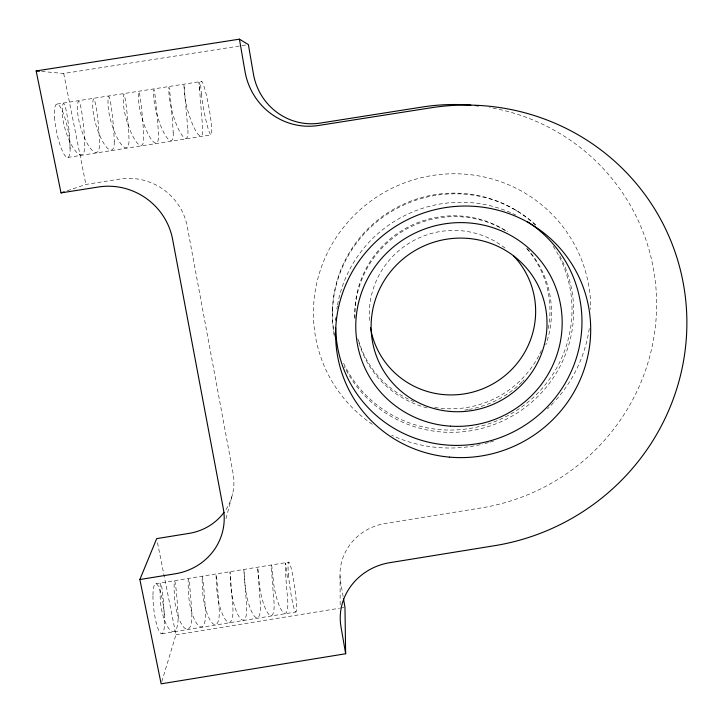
<?xml version="1.0" encoding="UTF-8"?>
<svg xmlns="http://www.w3.org/2000/svg" width="723" height="723" viewBox="0 0 723 723"><rect width="100%" height="100%" fill="white"/><g stroke="black" fill="none" stroke-linecap="round" stroke-linejoin="round"><path stroke-width="0.54" stroke-dasharray="3.62 2.71" d="M332.444 311.839L332.481 310.348M226.01 518.662L232.643 493.71M161.78 681.699L175.924 634.821L157.361 541.934M67.239 190.782L85.892 184.437L119.991 179.06A58.048 56.033 35.8 0 1 187.275 226.67L233.068 473.24A55.192 52.526 10.6 0 1 225.224 510.682M175.924 634.821L339.412 608.251M340.524 608.07L343.859 607.528M155.816 583.696L288.802 562.16M161.889 633.737L295.852 611.974M41.663 71.45L63.714 73.484L246.163 44.962M57.009 104.058L201.536 81.419M67.781 157.442L211.134 134.903M515.824 210.194L517.09 210.989M63.714 73.484L85.892 184.437M343.118 596.52L340.696 582.449A53.583 50.691 -8.9 0 1 385.404 523.434L481.283 507.926A206.136 202.178 -27.9 0 0 656.574 308.423A206.136 202.178 -27.9 0 0 489.516 107.465M199.494 89.797L198.997 82.268L202.639 127.745A26.941 5.576 73.7 0 1 194.758 128.992A26.941 5.576 73.7 0 1 184.275 92.21L183.958 84.627L187.926 130.059M340.036 575.851L340.181 605.034M372.291 424.302A139.241 136.539 -27.7 0 1 388.495 190.059A139.241 136.539 -27.7 0 1 590.736 309.372M589.272 328.594A139.241 136.539 -27.7 0 1 554.207 401.997M553.475 402.783A139.241 136.539 -27.7 0 1 547.447 408.893M493.601 441.039A139.241 136.539 -27.7 0 1 489.507 442.304M488.477 442.603A139.241 136.539 -27.7 0 1 482.268 444.22M480.189 444.699A139.241 136.539 -27.7 0 1 391.685 435.273M336.864 309.191A123.687 121.021 -27 0 1 337.361 305.928M337.551 304.835A123.687 121.021 -27 0 1 511.866 213.213M512.878 213.683A123.687 121.021 -27 0 1 515.879 215.129M553.276 246.353A120.298 117.957 -27.7 0 1 508.63 415.192A120.298 117.957 -27.7 0 1 342.521 360.922M334.378 334.713A120.298 117.957 -27.7 0 1 395.716 208.061A120.298 117.957 -27.7 0 1 535.49 225.097M369.543 320.443A83.534 81.898 -27.6 0 1 414.378 240.172A83.534 81.898 -27.6 0 1 505.928 248.811M526.624 248.45A98.012 96.105 -27.6 0 1 548.151 329.426M541.382 350.51A98.012 96.105 -27.6 0 1 539.177 355.056M538.716 355.951A98.012 96.105 -27.6 0 1 434.369 407.429M414.125 401.69A98.012 96.105 -27.6 0 1 357.876 337.939M354.866 318.012A98.012 96.105 -27.6 0 1 405.007 228.685A98.012 96.105 -27.6 0 1 507.51 231.776M559.729 255.698A121.139 118.753 -27.6 0 1 507.383 418.662A121.139 118.753 -27.6 0 1 344.356 366.606M334.351 336.376A121.139 118.753 -27.6 0 1 396.132 208.839A121.139 118.753 -27.6 0 1 536.891 225.992M531.215 253.439A98.708 96.755 -27.5 0 1 545.838 344.726M524.067 379.955A98.708 96.755 -27.5 0 1 522.648 381.419M521.925 382.133A98.708 96.755 -27.5 0 1 469.354 409.363M468.35 409.543A98.708 96.755 -27.5 0 1 463.326 410.266M427.121 407.889A98.708 96.755 -27.5 0 1 357.768 338.635M354.957 318.536A98.708 96.755 -27.5 0 1 405.486 229.616A98.708 96.755 -27.5 0 1 507.853 232.155M527.284 248.748A98.708 96.755 -27.5 0 1 530.583 252.643M173.186 132.345A26.968 6.191 73.3 0 1 164.437 133.764A26.968 6.191 73.3 0 1 153.791 96.99A26.805 1.057 85.2 0 1 155.282 97.162A26.805 1.057 85.2 0 1 158.473 134.659A26.977 6.498 73.2 0 1 149.272 136.141A26.977 6.498 73.2 0 1 138.545 99.376A26.805 1.365 85 0 1 140.47 99.485A26.805 1.365 85 0 1 143.732 136.972A26.995 6.805 73 0 1 134.098 138.527A26.995 6.805 73 0 1 123.29 101.771A26.805 1.681 84.9 0 1 125.648 101.807A26.805 1.681 84.9 0 1 129.001 139.286A27.013 7.113 72.8 0 1 118.915 140.913A27.013 7.113 72.8 0 1 108.025 104.157A26.805 1.988 84.8 0 1 110.818 104.13A26.805 1.988 84.8 0 1 114.252 141.609M114.243 141.609A27.022 7.42 72.6 0 1 103.741 143.299A27.022 7.42 72.6 0 1 92.761 106.552A26.805 2.305 84.7 0 1 95.987 106.453A26.805 2.305 84.7 0 1 99.512 143.922A27.04 7.727 72.4 0 1 88.549 145.684A27.04 7.727 72.4 0 1 77.497 108.947A26.805 2.612 84.6 0 1 81.157 108.784A26.805 2.612 84.6 0 1 84.754 146.245A27.058 8.034 72.2 0 1 73.357 148.07A27.058 8.034 72.2 0 1 62.223 111.342A26.805 2.928 84.4 0 1 66.308 111.107A26.805 2.928 84.4 0 1 69.995 148.558M187.908 130.032A26.95 5.883 73.5 0 1 179.602 131.378A26.95 5.883 73.5 0 1 169.037 94.596A26.805 0.75 85.3 0 1 170.095 94.84A26.805 0.75 85.3 0 1 173.195 132.345M287.356 577.65A24.907 0.813 85.2 0 0 285.242 565.187A24.907 0.813 85.2 0 0 287.519 597.56A24.844 5.766 78.8 0 1 282.548 611.685A24.844 5.766 78.8 0 1 273.258 579.936A24.916 0.551 85.3 0 0 271.505 567.41A24.916 0.551 85.3 0 0 273.854 599.783A24.844 6.028 78.9 0 1 268.504 613.963A24.844 6.028 78.9 0 1 259.141 582.223L257.704 567.555L260.181 602.015A24.853 6.299 79 0 1 254.46 616.249A24.853 6.299 79 0 1 245.025 584.518L243.859 569.823L246.507 604.229A24.853 6.57 79.1 0 1 240.407 618.527A24.853 6.57 79.1 0 1 230.899 586.805L230.004 572.038L232.824 606.452A24.853 6.841 79.2 0 1 226.353 620.813A24.853 6.841 79.2 0 1 216.773 589.091A24.944 0.515 85.8 0 1 216.502 576.321A24.944 0.515 85.8 0 1 219.141 608.658A24.853 7.113 79.3 0 1 212.291 623.099A24.853 7.113 79.3 0 1 202.639 591.387A24.953 0.786 85.9 0 1 202.747 578.545A24.953 0.786 85.9 0 1 205.459 610.881A24.862 7.384 79.5 0 1 198.219 625.377A24.862 7.384 79.5 0 1 188.504 593.673A24.962 1.048 86.1 0 1 188.983 580.777A24.962 1.048 86.1 0 1 191.767 613.104A24.862 7.646 79.6 0 1 184.157 627.663A24.862 7.646 79.6 0 1 174.36 595.969A24.971 1.319 86.2 0 1 175.21 583.009A24.971 1.319 86.2 0 1 178.066 615.327A24.862 7.917 79.7 0 1 170.077 629.95A24.862 7.917 79.7 0 1 160.217 598.264A24.98 1.582 86.3 0 1 161.446 585.232A24.98 1.582 86.3 0 1 164.365 617.55M54.532 117.027A27.239 5.775 78.4 0 0 67.42 157.469A27.239 5.775 78.4 0 0 64.871 117.804A27.239 5.775 78.4 0 0 54.532 117.027M152.96 595.897A25.206 4.989 83.1 0 0 161.572 633.764A25.206 4.989 83.1 0 0 161.726 596.529A25.206 4.989 83.1 0 0 152.96 595.897M288.414 573.945A25.16 2.359 81.9 0 0 295.698 611.974A25.16 2.359 81.9 0 0 292.734 575.3A25.16 2.359 81.9 0 0 288.414 573.945M201.392 93.999A27.176 2.729 79.8 0 0 210.962 134.903A27.176 2.729 79.8 0 0 206.48 95.599A27.176 2.729 79.8 0 0 201.392 93.999"/><path stroke-width="1.08" d="M343.488 598.689L344.97 607.347L345.648 653.755L161.139 683.831L139.864 579.521L156.692 538.617L188.938 533.411A55.192 52.526 10.6 0 0 224.094 512.282M470.899 105.142A206.136 202.178 -27.9 0 0 422.277 107.031L320.199 123.091A59.367 57.948 73.7 0 1 253.43 74.008L248.387 44.609L239.43 39.169L36.15 70.935L61.021 192.896L64.13 191.839M139.864 579.521L175.12 573.818A60.407 57.144 9.8 0 0 223.271 508.341L172.571 239.168A63.796 61.383 34.5 0 0 98.5 186.986L61.021 192.896M36.15 70.935L39.458 71.243M239.43 39.169L245.016 71.523A65.341 63.741 73.4 0 0 318.472 125.486L430.637 107.844A225.838 220.75 -26.8 0 1 684.6 291.315A225.838 220.75 -26.8 0 1 494.55 545.693L389.814 562.675A58.491 54.948 -9 0 0 340.985 626.787L345.648 653.755M475.309 105.531A206.136 202.178 -27.9 0 1 478.599 105.892M527.438 221.708A123.687 121.021 -27 0 1 517.587 429.643A123.687 121.021 -27 0 1 335.698 327.799M335.824 320.135A123.687 121.021 -27 0 1 335.951 317.939M513.547 255.87A83.534 81.898 -27.6 0 1 490.989 384.952A83.534 81.898 -27.6 0 1 371.233 331.667M371.016 330.655A83.534 81.898 -27.6 0 1 370.438 327.618M449.607 457.135A128.125 125.196 -26.6 0 0 579.765 278.753A128.125 125.196 -26.6 0 0 360.099 259.611A128.125 125.196 -26.6 0 0 449.607 457.135M450.754 411.486A88.342 86.435 -26.9 0 0 539.042 287.42A88.342 86.435 -26.9 0 0 387.392 275.843A88.342 86.435 -26.9 0 0 450.754 411.486M450.574 426.163A103.651 101.419 -26.9 0 0 552.245 279.286A103.651 101.419 -26.9 0 0 374.089 268.025A103.651 101.419 -26.9 0 0 450.574 426.163"/></g></svg>
